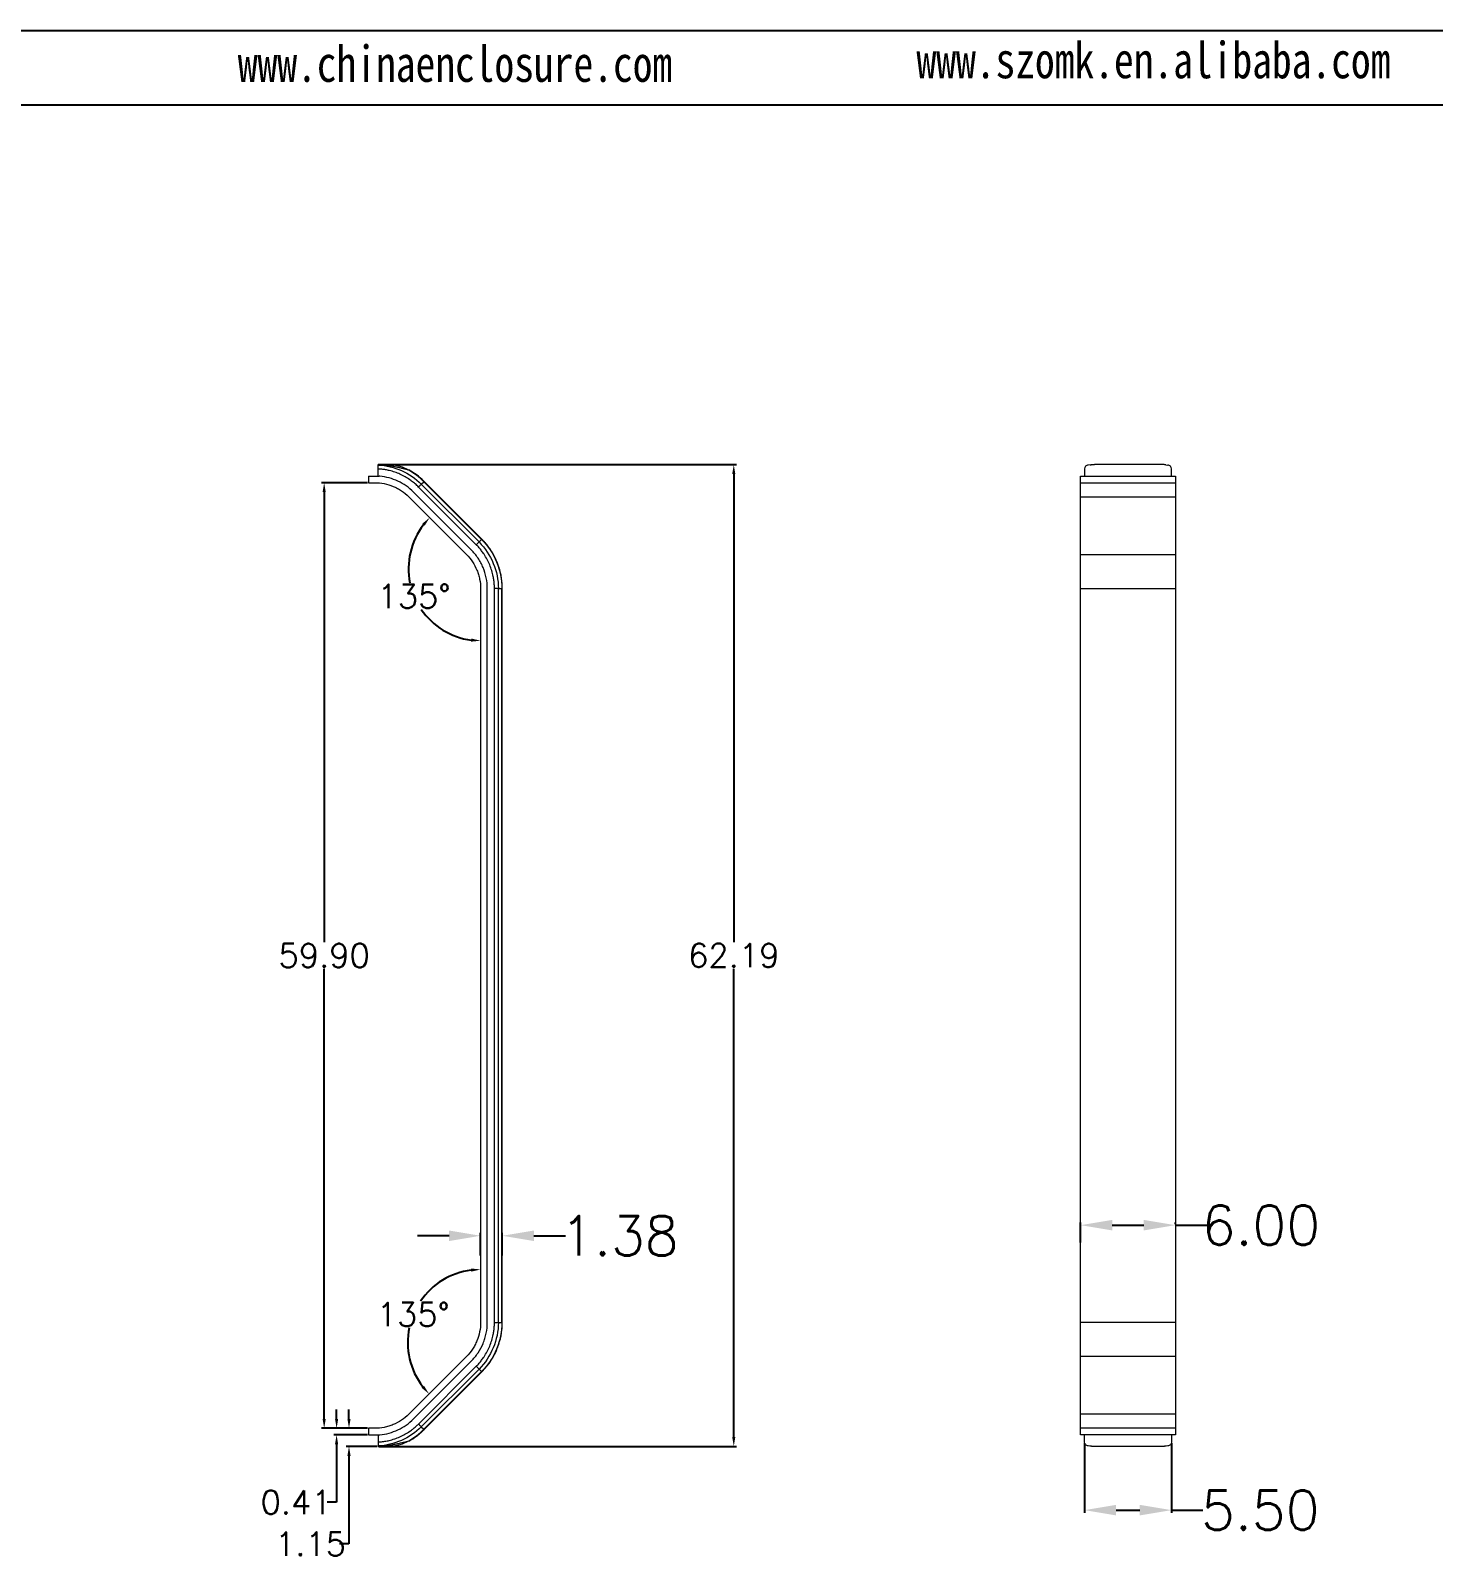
# Model space of a CAD drawing. Header units: inches. Extents: x 1153 to 4140, y 573 to 968.
# Drawn here: x 2759 to 2847.9, y 673.6 to 770.5 of the extents above; entities that cross this region are included whole.
import ezdxf

# ---------------------------------------------------------------- set-up
doc = ezdxf.new("R2010")
doc.units = ezdxf.units.IN
doc.layers.add('文字', color=81, linetype='Continuous')
doc.styles.get("Standard").update_dxf_attribs({"font": 'txt', "bigfont": 'gbcbig.shx'})
doc.styles.add('宋体', font='', dxfattribs={"width": 0.8, "height": 3.5})
doc.styles.get('宋体').set_extended_font_data('SimSun')
doc.dimstyles.new('2', dxfattribs={"dimtxt": 1.5, "dimasz": 0.6, "dimexe": 0.18, "dimexo": 0.0625, "dimgap": 0.09, "dimtad": 0, "dimtih": 1, "dimtoh": 1, "dimzin": 0, "dimdsep": 46, "dimtxsty": 'Standard', "dimcen": 0, "dimadec": 0, "dimazin": 2, "dimtfac": 1, "dimtofl": 0, "dimtmove": 0, "dimatfit": 3, "dimfxl": 1, "dimtolj": 1, "dimtzin": 0, "dimarcsym": 0})
doc.dimstyles.new('2.5', dxfattribs={"dimtxt": 2.5, "dimasz": 2, "dimexe": 0.18, "dimexo": 0.0625, "dimgap": 0.09, "dimtad": 0, "dimtih": 1, "dimtoh": 1, "dimzin": 0, "dimdsep": 46, "dimtxsty": 'Standard', "dimcen": 2, "dimadec": 0, "dimazin": 0, "dimtfac": 1, "dimtofl": 0, "dimtmove": 0, "dimatfit": 3, "dimfxl": 1, "dimtolj": 1, "dimtzin": 0, "dimarcsym": 0})

# ---------------------------------------------------------------- blocks, each defined once
blk = doc.blocks.new('*D107')
at = {"color": 0, "lineweight": -2, "transparency": 16777216}
for p, q in [((2825.834, 681.009), (2825.834, 676.579)), ((2831.334, 681.009), (2831.334, 676.579)), ((2827.834, 676.759), (2829.334, 676.759)), ((2831.334, 676.759), (2833.334, 676.759))]:
    blk.add_line(p, q, dxfattribs=at)
at = {"color": 0, "transparency": 16777216}
for points in [[(2827.834, 677.093), (2827.834, 676.426), (2825.834, 676.759)], [(2829.334, 677.093), (2829.334, 676.426), (2831.334, 676.759)]]:
    blk.add_solid(points, dxfattribs=at)
at = {"layer": 'Defpoints', "color": 0, "transparency": 16777216}
for p in [(2825.834, 681.071), (2831.334, 681.071), (2831.334, 676.759)]:
    blk.add_point(p, dxfattribs=at)
at = {"color": 0, "transparency": 16777216, "insert": (2836.966, 676.759), "char_height": 2.5, "attachment_point": 5}
blk.add_mtext('\\A1;5.50', dxfattribs=at)
blk = doc.blocks.new('*D108')
at = {"color": 0, "lineweight": -2, "transparency": 16777216}
for p, q in [((2825.584, 693.718), (2825.584, 694.989)), ((2827.584, 694.809), (2829.584, 694.809)), ((2831.584, 694.872), (2831.584, 694.989)), ((2831.584, 694.809), (2833.584, 694.809))]:
    blk.add_line(p, q, dxfattribs=at)
at = {"color": 0, "transparency": 16777216}
for points in [[(2827.584, 695.142), (2827.584, 694.476), (2825.584, 694.809)], [(2829.584, 695.142), (2829.584, 694.476), (2831.584, 694.809)]]:
    blk.add_solid(points, dxfattribs=at)
at = {"layer": 'Defpoints', "color": 0, "transparency": 16777216}
for p in [(2831.584, 694.809), (2831.584, 694.809), (2825.584, 693.655)]:
    blk.add_point(p, dxfattribs=at)
at = {"color": 0, "transparency": 16777216, "insert": (2837.007, 694.809), "char_height": 2.5, "attachment_point": 5}
blk.add_mtext('\\A1;6.00', dxfattribs=at)
blk = doc.blocks.new('*D109')
at = {"color": 0, "lineweight": -2, "transparency": 16777216}
for p, q in [((2785.561, 694.139), (2783.561, 694.139)), ((2787.561, 692.889), (2787.561, 694.319)), ((2788.938, 692.889), (2788.938, 694.319)), ((2790.938, 694.139), (2792.938, 694.139))]:
    blk.add_line(p, q, dxfattribs=at)
at = {"color": 0, "transparency": 16777216}
for points in [[(2785.561, 694.472), (2785.561, 693.805), (2787.561, 694.139)], [(2790.938, 694.472), (2790.938, 693.805), (2788.938, 694.139)]]:
    blk.add_solid(points, dxfattribs=at)
at = {"layer": 'Defpoints', "color": 0, "transparency": 16777216}
for p in [(2788.938, 694.139), (2787.561, 692.826), (2788.938, 692.826)]:
    blk.add_point(p, dxfattribs=at)
at = {"color": 0, "transparency": 16777216, "insert": (2796.361, 694.139), "char_height": 2.5, "attachment_point": 5}
blk.add_mtext('\\A1;1.38', dxfattribs=at)
blk = doc.blocks.new('*D110')
at = {"color": 0, "lineweight": -2, "transparency": 16777216}
for p, q in [((2778.438, 682.542), (2778.438, 683.142)), ((2780.404, 681.942), (2778.258, 681.942)), ((2780.404, 681.528), (2778.258, 681.528)), ((2778.438, 680.928), (2778.438, 677.257)), ((2778.438, 677.257), (2777.838, 677.257))]:
    blk.add_line(p, q, dxfattribs=at)
at = {"color": 0, "transparency": 16777216}
for points in [[(2778.338, 682.542), (2778.538, 682.542), (2778.438, 681.942)], [(2778.338, 680.928), (2778.538, 680.928), (2778.438, 681.528)]]:
    blk.add_solid(points, dxfattribs=at)
at = {"layer": 'Defpoints', "color": 0, "transparency": 16777216}
for p in [(2778.438, 681.942), (2780.466, 681.942), (2780.466, 681.528)]:
    blk.add_point(p, dxfattribs=at)
at = {"color": 0, "transparency": 16777216, "insert": (2775.873, 677.257), "char_height": 1.5, "attachment_point": 5}
blk.add_mtext('\\A1;0.41', dxfattribs=at)
blk = doc.blocks.new('*D111')
at = {"color": 0, "lineweight": -2, "transparency": 16777216}
for p, q in [((2779.223, 682.542), (2779.223, 683.142)), ((2780.404, 681.942), (2779.043, 681.942)), ((2781.004, 680.796), (2779.043, 680.796)), ((2779.223, 680.196), (2779.223, 674.622)), ((2779.223, 674.622), (2778.623, 674.622))]:
    blk.add_line(p, q, dxfattribs=at)
at = {"color": 0, "transparency": 16777216}
for points in [[(2779.123, 682.542), (2779.323, 682.542), (2779.223, 681.942)], [(2779.123, 680.196), (2779.323, 680.196), (2779.223, 680.796)]]:
    blk.add_solid(points, dxfattribs=at)
at = {"layer": 'Defpoints', "color": 0, "transparency": 16777216}
for p in [(2780.466, 681.942), (2779.223, 680.796), (2781.066, 680.796)]:
    blk.add_point(p, dxfattribs=at)
at = {"color": 0, "transparency": 16777216, "insert": (2776.783, 674.622), "char_height": 1.5, "attachment_point": 5}
blk.add_mtext('\\A1;1.15', dxfattribs=at)
blk = doc.blocks.new('*D112')
at = {"color": 0, "lineweight": -2, "transparency": 16777216}
for p, q in [((2781.129, 742.989), (2803.785, 742.989)), ((2803.605, 742.389), (2803.605, 712.733)), ((2803.605, 681.396), (2803.605, 711.053)), ((2781.129, 680.796), (2803.785, 680.796))]:
    blk.add_line(p, q, dxfattribs=at)
at = {"color": 0, "transparency": 16777216}
for points in [[(2803.505, 742.389), (2803.705, 742.389), (2803.605, 742.989)], [(2803.505, 681.396), (2803.705, 681.396), (2803.605, 680.796)]]:
    blk.add_solid(points, dxfattribs=at)
at = {"layer": 'Defpoints', "color": 0, "transparency": 16777216}
for p in [(2781.066, 742.989), (2781.066, 680.796), (2803.605, 680.796)]:
    blk.add_point(p, dxfattribs=at)
at = {"color": 0, "transparency": 16777216, "insert": (2803.605, 711.893), "char_height": 1.5, "attachment_point": 5}
blk.add_mtext('\\A1;62.19', dxfattribs=at)
blk = doc.blocks.new('*D113')
at = {"color": 0, "lineweight": -2, "transparency": 16777216}
for p, q in [((2780.404, 741.842), (2777.471, 741.842)), ((2777.651, 741.242), (2777.651, 712.732)), ((2777.651, 682.542), (2777.651, 711.052)), ((2780.404, 681.942), (2777.471, 681.942))]:
    blk.add_line(p, q, dxfattribs=at)
at = {"color": 0, "transparency": 16777216}
for points in [[(2777.551, 741.242), (2777.751, 741.242), (2777.651, 741.842)], [(2777.551, 682.542), (2777.751, 682.542), (2777.651, 681.942)]]:
    blk.add_solid(points, dxfattribs=at)
at = {"layer": 'Defpoints', "color": 0, "transparency": 16777216}
for p in [(2777.651, 741.842), (2780.466, 741.842), (2780.466, 681.942)]:
    blk.add_point(p, dxfattribs=at)
at = {"color": 0, "transparency": 16777216, "insert": (2777.651, 711.892), "char_height": 1.5, "attachment_point": 5}
blk.add_mtext('\\A1;59.90', dxfattribs=at)
blk = doc.blocks.new('*D114')
at = {"color": 0, "lineweight": -2, "transparency": 16777216}
for start, end in [(142.53556, 191.46022), (214.51899, 262.46444)]:
    blk.add_arc((2787.561, 736.397), 4.565, start, end, dxfattribs=at)
at = {"color": 0, "transparency": 16777216}
for points in [[(2783.863, 739.24), (2784.013, 739.108), (2784.333, 739.625)], [(2786.969, 731.971), (2786.956, 731.772), (2787.561, 731.832)]]:
    blk.add_solid(points, dxfattribs=at)
at = {"layer": 'Defpoints', "color": 0, "transparency": 16777216}
for p in [(2783.01, 740.949), (2786.668, 737.29), (2782.996, 736.397), (2787.561, 735.134), (2787.561, 688.649)]:
    blk.add_point(p, dxfattribs=at)
at = {"color": 0, "transparency": 16777216, "insert": (2783.344, 734.65), "char_height": 1.5, "attachment_point": 5}
blk.add_mtext('\\A1;135°', dxfattribs=at)
blk = doc.blocks.new('*D115')
at = {"color": 0, "lineweight": -2, "transparency": 16777216}
for start, end in [(97.44996, 145.62602), (168.41774, 217.55004)]:
    blk.add_arc((2787.561, 687.386), 4.618, start, end, dxfattribs=at)
at = {"color": 0, "transparency": 16777216}
for points in [[(2786.956, 692.065), (2786.969, 691.865), (2787.561, 692.004)], [(2783.976, 684.638), (2783.825, 684.506), (2784.296, 684.121)]]:
    blk.add_solid(points, dxfattribs=at)
at = {"layer": 'Defpoints', "color": 0, "transparency": 16777216}
for p in [(2787.561, 735.134), (2784.296, 690.651), (2787.561, 688.649), (2786.668, 686.493), (2783.01, 682.835)]:
    blk.add_point(p, dxfattribs=at)
at = {"color": 0, "transparency": 16777216, "insert": (2783.295, 689.153), "char_height": 1.5, "attachment_point": 5}
blk.add_mtext('\\A1;135°', dxfattribs=at)

msp = doc.modelspace()

# ---------------------------------------------------------------- linework, layer by layer
for p, q in [((2670.154, 770.48), (2949.508, 770.48)), ((2677.383, 765.777), (2944.805, 765.777))]:
    msp.add_line(p, q)
at = {"color": 7, "linetype": 'Continuous', "lineweight": 15}
for p, q in [((2826.177, 742.974), (2826.057, 742.961)), ((2830.711, 742.989), (2826.457, 742.989)), ((2830.991, 742.974), (2831.111, 742.961)), ((2780.466, 742.255), (2780.466, 741.842)), ((2780.466, 742.255), (2781.131, 742.255)), ((2780.466, 741.842), (2780.854, 741.842)), ((2781.066, 742.255), (2781.066, 742.712)), ((2781.17, 742.251), (2781.131, 742.255)), ((2783.805, 741.744), (2783.967, 741.905)), ((2787.625, 738.247), (2783.967, 741.905)), ((2787.642, 738.263), (2783.982, 741.923)), ((2825.584, 742.255), (2831.584, 742.255)), ((2825.584, 741.842), (2825.584, 742.255)), ((2825.584, 741.842), (2831.584, 741.842)), ((2825.834, 742.712), (2825.834, 742.255)), ((2831.334, 742.255), (2831.334, 742.712)), ((2831.584, 742.255), (2831.584, 741.842)), ((2783.01, 740.949), (2786.668, 737.29)), ((2786.968, 737.59), (2783.309, 741.249)), ((2787.288, 737.91), (2783.629, 741.568)), ((2787.463, 738.085), (2783.805, 741.744)), ((2825.584, 740.949), (2831.584, 740.949)), ((2825.584, 737.29), (2825.584, 740.949)), ((2831.584, 740.949), (2831.584, 737.29)), ((2787.463, 738.085), (2787.625, 738.247)), ((2825.584, 737.29), (2831.584, 737.29)), ((2787.561, 735.134), (2787.561, 688.649)), ((2787.985, 688.649), (2787.985, 735.135)), ((2788.437, 688.649), (2788.437, 735.134)), ((2788.686, 688.649), (2788.686, 735.134)), ((2788.686, 735.134), (2788.914, 735.134)), ((2788.914, 688.649), (2788.914, 735.134)), ((2788.938, 688.648), (2788.938, 735.135)), ((2825.584, 735.134), (2831.584, 735.134)), ((2825.584, 688.649), (2825.584, 735.134)), ((2831.584, 735.134), (2831.584, 688.649)), ((2788.686, 688.649), (2788.914, 688.649)), ((2831.584, 688.649), (2825.584, 688.649)), ((2786.668, 686.493), (2783.01, 682.835)), ((2783.309, 682.535), (2786.969, 686.194)), ((2783.629, 682.215), (2787.288, 685.874)), ((2783.805, 682.04), (2787.463, 685.698)), ((2787.463, 685.698), (2787.625, 685.536)), ((2831.584, 686.493), (2825.584, 686.493)), ((2825.584, 682.835), (2825.584, 686.493)), ((2831.584, 686.493), (2831.584, 682.835)), ((2783.967, 681.878), (2787.625, 685.536)), ((2783.983, 681.861), (2787.642, 685.521)), ((2831.584, 682.835), (2825.584, 682.835)), ((2780.466, 681.942), (2780.466, 681.528)), ((2780.854, 681.942), (2780.466, 681.942)), ((2783.805, 682.04), (2783.967, 681.878)), ((2831.584, 681.942), (2825.584, 681.942)), ((2825.584, 681.528), (2825.584, 681.942)), ((2831.584, 681.942), (2831.584, 681.528)), ((2780.466, 681.528), (2781.131, 681.528)), ((2781.066, 681.528), (2781.066, 681.071)), ((2781.066, 680.822), (2781.066, 680.811)), ((2781.131, 681.528), (2781.17, 681.532)), ((2831.584, 681.528), (2825.584, 681.528)), ((2825.834, 681.071), (2825.834, 681.528)), ((2826.159, 680.811), (2826.057, 680.822)), ((2831.111, 680.822), (2831.009, 680.811)), ((2831.334, 681.528), (2831.334, 681.071)), ((2830.728, 680.796), (2826.44, 680.796))]:
    msp.add_line(p, q, dxfattribs=at)
at = {"color": 8, "linetype": 'Continuous', "lineweight": 15}
for p, q in [((2783.057, 742.631), (2783.011, 742.629)), ((2783.967, 741.905), (2783.979, 741.918)), ((2788.914, 735.134), (2788.933, 735.134)), ((2787.625, 685.536), (2787.638, 685.524))]:
    msp.add_line(p, q, dxfattribs=at)
at = {"color": 7, "linetype": 'Continuous', "lineweight": 15}
for centre, radius, start, end in [((2781.798, 740.582), 2.38, 59.33896, 87.96344), ((2781.8, 683.204), 2.381, 271.97962, 300.73105)]:
    msp.add_arc(centre, radius, start, end, dxfattribs=at)
for points, knots in [([(2781.882, 742.96), (2781.854, 742.961), (2781.797, 742.963), (2781.703, 742.967), (2781.606, 742.97), (2781.508, 742.974), (2781.429, 742.976), (2781.371, 742.978), (2781.33, 742.98), (2781.273, 742.982), (2781.2, 742.984), (2781.136, 742.987), (2781.097, 742.988), (2781.076, 742.989), (2781.066, 742.989)], [0, 0, 0, 0, 0.166295, 0.332669, 0.498899, 0.623513, 0.748176, 0.777152, 0.812285, 0.876674, 0.938596, 0.968995, 0.986622, 1, 1, 1, 1]), ([(2781.066, 742.974), (2781.066, 742.976), (2781.066, 742.979), (2781.066, 742.981), (2781.066, 742.982), (2781.066, 742.984), (2781.066, 742.985), (2781.066, 742.988), (2781.066, 742.989), (2781.066, 742.989)], [0, 0, 0, 0, 0.0001400607, 0.0001400607, 0.0001400607, 0.0002801212, 0.0002801212, 0.0002801212, 0.0005613596, 0.0005613596, 0.0005613596, 0.0005613596]), ([(2783.011, 742.629), (2782.983, 742.638), (2782.928, 742.654), (2782.844, 742.678), (2782.76, 742.701), (2782.641, 742.732), (2782.483, 742.772), (2782.262, 742.821), (2782.02, 742.868), (2781.792, 742.905), (2781.608, 742.929), (2781.474, 742.944), (2781.339, 742.957), (2781.204, 742.967), (2781.112, 742.972), (2781.066, 742.974)], [0, 0, 0, 0, 0.067088, 0.131152, 0.192226, 0.250348, 0.379195, 0.499433, 0.632781, 0.751698, 0.805225, 0.856236, 0.905281, 0.952978, 1, 1, 1, 1]), ([(2781.066, 742.712), (2781.066, 742.773), (2781.066, 742.834), (2781.066, 742.924), (2781.066, 742.954), (2781.066, 742.961)], [0, 0, 0, 0, 0.5, 0.5, 1, 1, 1, 1]), ([(2826.057, 742.961), (2825.996, 742.954), (2825.939, 742.925), (2825.857, 742.834), (2825.834, 742.773), (2825.834, 742.712)], [0, 0, 0, 0, 0.5, 0.5, 1, 1, 1, 1]), ([(2826.177, 742.974), (2826.2, 742.976), (2826.223, 742.979), (2826.247, 742.981), (2826.27, 742.982), (2826.293, 742.984), (2826.317, 742.985), (2826.363, 742.988), (2826.41, 742.989), (2826.457, 742.989)], [0, 0, 0, 0, 0.000140041, 0.000140041, 0.000140041, 0.0002800818, 0.0002800818, 0.0002800818, 0.0005612808, 0.0005612808, 0.0005612808, 0.0005612808]), ([(2830.991, 742.974), (2830.968, 742.976), (2830.945, 742.979), (2830.921, 742.981), (2830.898, 742.982), (2830.875, 742.984), (2830.851, 742.985), (2830.805, 742.988), (2830.758, 742.989), (2830.711, 742.989)], [0, 0, 0, 0, 0.0001400607, 0.0001400607, 0.0001400607, 0.0002801212, 0.0002801212, 0.0002801212, 0.0005613596, 0.0005613596, 0.0005613596, 0.0005613596]), ([(2831.334, 742.712), (2831.334, 742.773), (2831.311, 742.834), (2831.23, 742.924), (2831.172, 742.954), (2831.111, 742.961)], [0, 0, 0, 0, 0.5, 0.5, 1, 1, 1, 1]), ([(2780.854, 741.842), (2781.055, 741.842), (2781.254, 741.822), (2781.648, 741.743), (2781.838, 741.685), (2782.112, 741.572), (2782.202, 741.529), (2782.378, 741.435), (2782.465, 741.384), (2782.714, 741.217), (2782.868, 741.091), (2783.01, 740.949)], [0, 0, 0, 0, 0.25, 0.25, 0.5, 0.5, 0.625, 0.625, 0.75, 0.75, 1, 1, 1, 1]), ([(2783.629, 741.568), (2783.595, 741.602), (2783.526, 741.669), (2783.419, 741.765), (2783.308, 741.858), (2783.194, 741.946), (2783.019, 742.071), (2782.776, 742.222), (2782.456, 742.383), (2782.123, 742.513), (2781.817, 742.602), (2781.544, 742.659), (2781.306, 742.695), (2781.146, 742.706), (2781.066, 742.712)], [0, 0, 0, 0, 0.050274, 0.100447, 0.150588, 0.200766, 0.25105, 0.375452, 0.500037, 0.624474, 0.74903, 0.832672, 0.916224, 1, 1, 1, 1]), ([(2783.309, 741.249), (2783.166, 741.392), (2783.012, 741.521), (2782.681, 741.753), (2782.508, 741.852), (2782.147, 742.021), (2781.959, 742.09), (2781.57, 742.197), (2781.372, 742.233), (2781.17, 742.251)], [0, 0, 0, 0, 0.25, 0.25, 0.5, 0.5, 0.75, 0.75, 1, 1, 1, 1]), ([(2783.984, 741.921), (2783.984, 741.921), (2783.983, 741.921), (2783.829, 742.076), (2783.523, 742.346), (2783.176, 742.556), (2783.017, 742.653)], [0, 0, 0, 0, 0.000133, 0.001058, 0.540375, 1, 1, 1, 1]), ([(2825.584, 740.949), (2825.584, 741.091), (2825.584, 741.217), (2825.584, 741.44), (2825.584, 741.534), (2825.584, 741.647), (2825.584, 741.681), (2825.584, 741.739), (2825.584, 741.763), (2825.584, 741.822), (2825.584, 741.842), (2825.584, 741.842)], [0, 0, 0, 0, 0.25, 0.25, 0.5, 0.5, 0.625, 0.625, 0.75, 0.75, 1, 1, 1, 1]), ([(2831.584, 741.842), (2831.584, 741.842), (2831.584, 741.822), (2831.584, 741.743), (2831.584, 741.685), (2831.584, 741.572), (2831.584, 741.529), (2831.584, 741.435), (2831.584, 741.384), (2831.584, 741.217), (2831.584, 741.091), (2831.584, 740.949)], [0, 0, 0, 0, 0.25, 0.25, 0.5, 0.5, 0.625, 0.625, 0.75, 0.75, 1, 1, 1, 1]), ([(2783.805, 741.744), (2783.803, 741.741), (2783.797, 741.736), (2783.778, 741.716), (2783.764, 741.703), (2783.73, 741.669), (2783.711, 741.65), (2783.67, 741.609), (2783.649, 741.588), (2783.629, 741.568)], [0, 0, 0, 0, 0.25, 0.25, 0.5, 0.5, 0.75, 0.75, 1, 1, 1, 1]), ([(2787.463, 738.085), (2787.459, 738.081), (2787.438, 738.06), (2787.374, 737.996), (2787.331, 737.953), (2787.288, 737.91)], [0, 0, 0, 0, 0.5, 0.5, 1, 1, 1, 1]), ([(2788.938, 735.132), (2788.938, 735.132), (2788.938, 735.135), (2788.937, 735.283), (2788.925, 735.544), (2788.876, 735.891), (2788.819, 736.161), (2788.762, 736.373), (2788.709, 736.541), (2788.643, 736.727), (2788.54, 736.977), (2788.405, 737.247), (2788.251, 737.506), (2788.093, 737.741), (2787.929, 737.952), (2787.791, 738.109), (2787.71, 738.194), (2787.668, 738.236), (2787.65, 738.255), (2787.643, 738.262), (2787.641, 738.264), (2787.64, 738.265), (2787.64, 738.265)], [0, 0, 0, 0, 0.000262, 0.002062, 0.12753, 0.225627, 0.303492, 0.365808, 0.414691, 0.45513, 0.536356, 0.647102, 0.715747, 0.795859, 0.890873, 0.945843, 0.97618, 0.991831, 0.997378, 0.999122, 0.999678, 1, 1, 1, 1]), ([(2786.668, 737.29), (2786.81, 737.148), (2786.937, 736.994), (2787.16, 736.659), (2787.254, 736.484), (2787.367, 736.21), (2787.401, 736.116), (2787.459, 735.925), (2787.483, 735.827), (2787.542, 735.533), (2787.561, 735.335), (2787.561, 735.134)], [0, 0, 0, 0, 0.25, 0.25, 0.5, 0.5, 0.625, 0.625, 0.75, 0.75, 1, 1, 1, 1]), ([(2787.985, 735.135), (2787.986, 735.364), (2787.963, 735.59), (2787.873, 736.038), (2787.807, 736.255), (2787.677, 736.567), (2787.629, 736.67), (2787.522, 736.87), (2787.463, 736.968), (2787.274, 737.252), (2787.13, 737.428), (2786.968, 737.59)], [0, 0, 0, 0, 0.25, 0.25, 0.5, 0.5, 0.625, 0.625, 0.75, 0.75, 1, 1, 1, 1]), ([(2788.437, 735.134), (2788.437, 735.177), (2788.436, 735.263), (2788.43, 735.392), (2788.42, 735.52), (2788.405, 735.648), (2788.386, 735.776), (2788.347, 735.987), (2788.275, 736.277), (2788.145, 736.639), (2787.981, 736.987), (2787.805, 737.28), (2787.63, 737.524), (2787.467, 737.724), (2787.347, 737.848), (2787.288, 737.91)], [0, 0, 0, 0, 0.041855, 0.083639, 0.125398, 0.167177, 0.209024, 0.250983, 0.375409, 0.500038, 0.624573, 0.749085, 0.832828, 0.916344, 1, 1, 1, 1]), ([(2825.584, 735.134), (2825.584, 735.335), (2825.584, 735.534), (2825.584, 735.928), (2825.584, 736.118), (2825.584, 736.392), (2825.584, 736.482), (2825.584, 736.658), (2825.584, 736.745), (2825.584, 736.994), (2825.584, 737.148), (2825.584, 737.29)], [0, 0, 0, 0, 0.25, 0.25, 0.5, 0.5, 0.625, 0.625, 0.75, 0.75, 1, 1, 1, 1]), ([(2831.584, 737.29), (2831.584, 737.148), (2831.584, 736.994), (2831.584, 736.659), (2831.584, 736.484), (2831.584, 736.21), (2831.584, 736.116), (2831.584, 735.925), (2831.584, 735.827), (2831.584, 735.533), (2831.584, 735.335), (2831.584, 735.134)], [0, 0, 0, 0, 0.25, 0.25, 0.5, 0.5, 0.625, 0.625, 0.75, 0.75, 1, 1, 1, 1]), ([(2788.686, 735.134), (2788.683, 735.134), (2788.675, 735.134), (2788.647, 735.134), (2788.628, 735.134), (2788.58, 735.134), (2788.553, 735.134), (2788.495, 735.134), (2788.465, 735.134), (2788.437, 735.134)], [0, 0, 0, 0, 0.25, 0.25, 0.5, 0.5, 0.75, 0.75, 1, 1, 1, 1]), ([(2787.561, 688.649), (2787.561, 688.448), (2787.542, 688.249), (2787.463, 687.855), (2787.405, 687.665), (2787.292, 687.391), (2787.249, 687.301), (2787.155, 687.125), (2787.103, 687.039), (2786.937, 686.789), (2786.81, 686.635), (2786.668, 686.493)], [0, 0, 0, 0, 0.25, 0.25, 0.5, 0.5, 0.625, 0.625, 0.75, 0.75, 1, 1, 1, 1]), ([(2786.969, 686.194), (2787.131, 686.355), (2787.275, 686.532), (2787.528, 686.912), (2787.634, 687.112), (2787.764, 687.425), (2787.802, 687.531), (2787.868, 687.748), (2787.896, 687.86), (2787.963, 688.194), (2787.986, 688.42), (2787.985, 688.649)], [0, 0, 0, 0, 0.25, 0.25, 0.5, 0.5, 0.625, 0.625, 0.75, 0.75, 1, 1, 1, 1]), ([(2787.288, 685.874), (2787.318, 685.904), (2787.378, 685.966), (2787.465, 686.061), (2787.548, 686.159), (2787.628, 686.26), (2787.705, 686.364), (2787.827, 686.54), (2787.981, 686.797), (2788.145, 687.144), (2788.275, 687.506), (2788.358, 687.838), (2788.407, 688.134), (2788.433, 688.391), (2788.436, 688.563), (2788.437, 688.649)], [0, 0, 0, 0, 0.041857, 0.083642, 0.125402, 0.167181, 0.209028, 0.250986, 0.375416, 0.500044, 0.62458, 0.749088, 0.832832, 0.916346, 1, 1, 1, 1]), ([(2787.64, 685.518), (2787.64, 685.519), (2787.642, 685.52), (2787.747, 685.625), (2787.923, 685.819), (2788.134, 686.099), (2788.285, 686.332), (2788.395, 686.522), (2788.476, 686.678), (2788.56, 686.857), (2788.664, 687.106), (2788.76, 687.393), (2788.834, 687.684), (2788.888, 687.962), (2788.921, 688.227), (2788.934, 688.435), (2788.937, 688.552), (2788.938, 688.611), (2788.938, 688.638), (2788.938, 688.647), (2788.938, 688.65), (2788.938, 688.651), (2788.938, 688.651)], [0, 0, 0, 0, 0.000265, 0.002072, 0.127831, 0.22607, 0.304028, 0.366431, 0.415412, 0.455859, 0.537012, 0.64767, 0.716226, 0.796237, 0.89115, 0.946007, 0.976255, 0.991862, 0.997391, 0.999129, 0.999681, 1, 1, 1, 1]), ([(2788.437, 688.649), (2788.498, 688.649), (2788.559, 688.649), (2788.65, 688.649), (2788.679, 688.649), (2788.686, 688.649)], [0, 0, 0, 0, 0.5, 0.5, 1, 1, 1, 1]), ([(2825.584, 686.493), (2825.584, 686.635), (2825.584, 686.79), (2825.584, 687.124), (2825.584, 687.299), (2825.584, 687.574), (2825.584, 687.667), (2825.584, 687.858), (2825.584, 687.956), (2825.584, 688.25), (2825.584, 688.448), (2825.584, 688.649)], [0, 0, 0, 0, 0.25, 0.25, 0.5, 0.5, 0.625, 0.625, 0.75, 0.75, 1, 1, 1, 1]), ([(2831.584, 688.649), (2831.584, 688.448), (2831.584, 688.249), (2831.584, 687.855), (2831.584, 687.665), (2831.584, 687.391), (2831.584, 687.301), (2831.584, 687.125), (2831.584, 687.039), (2831.584, 686.789), (2831.584, 686.635), (2831.584, 686.493)], [0, 0, 0, 0, 0.25, 0.25, 0.5, 0.5, 0.625, 0.625, 0.75, 0.75, 1, 1, 1, 1]), ([(2787.288, 685.874), (2787.307, 685.854), (2787.328, 685.833), (2787.369, 685.792), (2787.389, 685.773), (2787.423, 685.739), (2787.436, 685.725), (2787.456, 685.706), (2787.461, 685.7), (2787.463, 685.698)], [0, 0, 0, 0, 0.25, 0.25, 0.5, 0.5, 0.75, 0.75, 1, 1, 1, 1]), ([(2783.01, 682.835), (2782.868, 682.693), (2782.713, 682.566), (2782.379, 682.343), (2782.204, 682.25), (2781.929, 682.136), (2781.836, 682.102), (2781.645, 682.044), (2781.547, 682.02), (2781.253, 681.961), (2781.055, 681.942), (2780.854, 681.942)], [0, 0, 0, 0, 0.25, 0.25, 0.5, 0.5, 0.625, 0.625, 0.75, 0.75, 1, 1, 1, 1]), ([(2825.584, 681.942), (2825.584, 681.942), (2825.584, 681.961), (2825.584, 682.04), (2825.584, 682.098), (2825.584, 682.212), (2825.584, 682.254), (2825.584, 682.348), (2825.584, 682.4), (2825.584, 682.566), (2825.584, 682.693), (2825.584, 682.835)], [0, 0, 0, 0, 0.25, 0.25, 0.5, 0.5, 0.625, 0.625, 0.75, 0.75, 1, 1, 1, 1]), ([(2831.584, 682.835), (2831.584, 682.693), (2831.584, 682.566), (2831.584, 682.343), (2831.584, 682.25), (2831.584, 682.136), (2831.584, 682.102), (2831.584, 682.044), (2831.584, 682.02), (2831.584, 681.961), (2831.584, 681.942), (2831.584, 681.942)], [0, 0, 0, 0, 0.25, 0.25, 0.5, 0.5, 0.625, 0.625, 0.75, 0.75, 1, 1, 1, 1]), ([(2781.066, 681.071), (2781.114, 681.074), (2781.209, 681.08), (2781.352, 681.096), (2781.493, 681.117), (2781.634, 681.143), (2781.844, 681.19), (2782.119, 681.27), (2782.453, 681.401), (2782.774, 681.561), (2783.045, 681.729), (2783.271, 681.895), (2783.456, 682.048), (2783.572, 682.159), (2783.629, 682.215)], [0, 0, 0, 0, 0.049897, 0.099755, 0.149642, 0.199627, 0.249777, 0.374273, 0.498981, 0.623897, 0.748658, 0.832635, 0.916307, 1, 1, 1, 1]), ([(2781.17, 681.532), (2781.372, 681.55), (2781.57, 681.586), (2781.96, 681.693), (2782.147, 681.762), (2782.508, 681.931), (2782.681, 682.031), (2783.013, 682.262), (2783.167, 682.392), (2783.309, 682.535)], [0, 0, 0, 0, 0.25, 0.25, 0.5, 0.5, 0.75, 0.75, 1, 1, 1, 1]), ([(2783.022, 681.133), (2783.182, 681.23), (2783.43, 681.381), (2783.701, 681.599), (2783.842, 681.725), (2783.915, 681.794), (2783.953, 681.831), (2783.971, 681.849), (2783.979, 681.858), (2783.982, 681.861), (2783.983, 681.862), (2783.984, 681.862), (2783.984, 681.862), (2783.984, 681.862)], [0, 0, 0, 0, 0.462491, 0.720083, 0.85928, 0.932251, 0.969696, 0.989229, 0.996652, 0.998953, 0.999648, 0.999869, 1, 1, 1, 1]), ([(2783.629, 682.215), (2783.672, 682.172), (2783.715, 682.129), (2783.779, 682.065), (2783.8, 682.044), (2783.805, 682.04)], [0, 0, 0, 0, 0.5, 0.5, 1, 1, 1, 1]), ([(2781.066, 680.811), (2781.092, 680.813), (2781.143, 680.815), (2781.219, 680.82), (2781.294, 680.825), (2781.369, 680.831), (2781.444, 680.838), (2781.519, 680.846), (2781.593, 680.854), (2781.667, 680.864), (2781.813, 680.883), (2782.025, 680.917), (2782.269, 680.965), (2782.489, 681.015), (2782.679, 681.062), (2782.856, 681.11), (2782.961, 681.141), (2783.016, 681.157)], [0, 0, 0, 0, 0.026071, 0.052259, 0.078685, 0.105467, 0.132716, 0.16054, 0.189038, 0.218303, 0.248421, 0.36784, 0.501906, 0.622437, 0.750892, 0.869086, 1, 1, 1, 1]), ([(2781.066, 681.071), (2781.066, 681.01), (2781.066, 680.95), (2781.066, 680.859), (2781.066, 680.829), (2781.066, 680.822)], [0, 0, 0, 0, 0.5, 0.5, 1, 1, 1, 1]), ([(2781.066, 680.796), (2781.074, 680.796), (2781.088, 680.797), (2781.108, 680.798), (2781.127, 680.798), (2781.151, 680.799), (2781.182, 680.8), (2781.223, 680.802), (2781.278, 680.803), (2781.34, 680.806), (2781.401, 680.808), (2781.455, 680.809), (2781.504, 680.811), (2781.551, 680.813), (2781.639, 680.816), (2781.734, 680.819), (2781.823, 680.822), (2781.866, 680.823), (2781.882, 680.824)], [0, 0, 0, 0, 0.010578, 0.021099, 0.031625, 0.041237, 0.063062, 0.088311, 0.125904, 0.188147, 0.250617, 0.313174, 0.375814, 0.438182, 0.500558, 0.750223, 0.902482, 1, 1, 1, 1]), ([(2781.066, 680.811), (2781.066, 680.809), (2781.066, 680.807), (2781.066, 680.805), (2781.066, 680.803), (2781.066, 680.801), (2781.066, 680.8), (2781.066, 680.797), (2781.066, 680.796), (2781.066, 680.796)], [0, 0, 0, 0, 0.0001406774, 0.0001406774, 0.0001406774, 0.0002813544, 0.0002813544, 0.0002813544, 0.0005638349, 0.0005638349, 0.0005638349, 0.0005638349]), ([(2826.057, 680.822), (2825.996, 680.829), (2825.939, 680.859), (2825.857, 680.95), (2825.834, 681.01), (2825.834, 681.071)], [0, 0, 0, 0, 0.5, 0.5, 1, 1, 1, 1]), ([(2826.44, 680.796), (2826.393, 680.796), (2826.346, 680.797), (2826.299, 680.8), (2826.276, 680.801), (2826.252, 680.803), (2826.229, 680.805), (2826.206, 680.807), (2826.182, 680.809), (2826.159, 680.811)], [0, 0, 0, 0, 0.0002814934, 0.0002814934, 0.0002814934, 0.0004225748, 0.0004225748, 0.0004225748, 0.000563766, 0.000563766, 0.000563766, 0.000563766]), ([(2831.009, 680.811), (2830.986, 680.809), (2830.963, 680.807), (2830.939, 680.805), (2830.916, 680.803), (2830.893, 680.801), (2830.869, 680.8), (2830.822, 680.797), (2830.775, 680.796), (2830.728, 680.796)], [0, 0, 0, 0, 0.0001406774, 0.0001406774, 0.0001406774, 0.0002813544, 0.0002813544, 0.0002813544, 0.0005638349, 0.0005638349, 0.0005638349, 0.0005638349]), ([(2831.334, 681.071), (2831.334, 681.01), (2831.311, 680.95), (2831.23, 680.859), (2831.172, 680.829), (2831.111, 680.822)], [0, 0, 0, 0, 0.5, 0.5, 1, 1, 1, 1])]:
    msp.add_open_spline(points, degree=3, knots=knots, dxfattribs=at)
for points in [[(2781.066, 742.961), (2782.095, 742.909), (2783.083, 742.469), (2783.805, 741.744)], [(2783.967, 741.905), (2783.682, 742.191), (2783.36, 742.434), (2783.011, 742.629)], [(2787.463, 738.085), (2788.243, 737.302), (2788.688, 736.232), (2788.686, 735.134)], [(2787.625, 738.247), (2788.447, 737.428), (2788.917, 736.295), (2788.914, 735.134)], [(2788.686, 688.649), (2788.688, 687.541), (2788.236, 686.474), (2787.463, 685.698)], [(2788.914, 688.649), (2788.916, 687.489), (2788.447, 686.356), (2787.625, 685.536)], [(2783.805, 682.04), (2783.076, 681.308), (2782.084, 680.874), (2781.066, 680.822)], [(2783.016, 681.157), (2783.363, 681.352), (2783.683, 681.594), (2783.967, 681.878)]]:
    msp.add_open_spline(points, degree=3, dxfattribs=at)
at = {"color": 8, "linetype": 'Continuous', "lineweight": 15}
msp.add_open_spline([(2783.016, 681.157), (2783.046, 681.156), (2783.077, 681.155), (2783.061, 681.155), (2783.061, 681.155)], degree=3, knots=[0, 0, 0, 0, 0.996919, 1, 1, 1, 1], dxfattribs=at)

# ---------------------------------------------------------------- texts
at = {"layer": '文字', "color": 0, "char_height": 2.29921, "width": 40.39487, "attachment_point": 1, "style": '宋体'}
for s, insert in [('www.chinaenclosure.com', (2772.177, 769.532)), ('www.szomk.en.alibaba.com', (2815.182, 769.759))]:
    msp.add_mtext(s, dxfattribs=dict(at, insert=insert))

# ---------------------------------------------------------------- dimensions: what is measured, and where the dimension line sits
for base, p1, p2, picture, middle in [((2803.605, 680.796), (2781.066, 742.989), (2781.066, 680.796), '*D112', (2803.605, 711.893)), ((2777.651, 741.842), (2780.466, 681.942), (2780.466, 741.842), '*D113', (2777.651, 711.892))]:
    dim = msp.add_linear_dim(base=base, p1=p1, p2=p2, angle=90, dimstyle='2')
    dim.commit()
    dim.dimension.update_dxf_attribs({"geometry": picture, "text_midpoint": middle})
for base, line2, picture, middle in [((2782.996, 736.397), ((2783.01, 740.949), (2786.668, 737.29)), '*D114', (2783.344, 734.65)), ((2784.296, 690.651), ((2786.668, 686.493), (2783.01, 682.835)), '*D115', (2783.295, 689.153))]:
    dim = msp.add_angular_dim_2l(base=base, line1=((2787.561, 735.134), (2787.561, 688.649)), line2=line2, dimstyle='2')
    dim.commit()
    dim.dimension.update_dxf_attribs({"geometry": picture, "text_midpoint": middle})
for base, p1, p2, picture, middle in [((2831.584, 694.809), (2825.584, 693.655), (2831.584, 694.809), '*D108', (2837.007, 694.809)), ((2788.938, 694.139), (2787.561, 692.826), (2788.938, 692.826), '*D109', (2796.361, 694.139)), ((2831.334, 676.759), (2825.834, 681.071), (2831.334, 681.071), '*D107', (2836.966, 676.759))]:
    dim = msp.add_linear_dim(base=base, p1=p1, p2=p2, dimstyle='2.5')
    dim.commit()
    dim.dimension.update_dxf_attribs({"geometry": picture, "text_midpoint": middle})
for base, p1, p2, picture, middle in [((2778.438, 681.942), (2780.466, 681.528), (2780.466, 681.942), '*D110', (2775.873, 677.257)), ((2779.223, 680.796), (2780.466, 681.942), (2781.066, 680.796), '*D111', (2776.783, 674.622))]:
    dim = msp.add_linear_dim(base=base, p1=p1, p2=p2, angle=90, dimstyle='2')
    dim.commit()
    dim.dimension.update_dxf_attribs({"geometry": picture, "text_midpoint": middle, "dimtype": 160})

doc.saveas('drawing.dxf')
